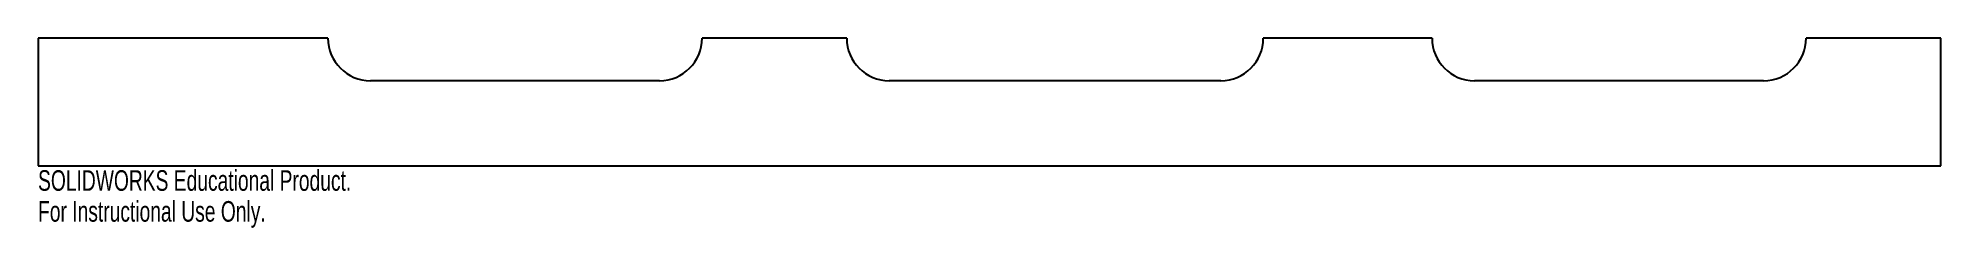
# Model space of a CAD drawing. Header units: millimetres. Extents: x -372 to 76, y 26 to 71.
import ezdxf

# ---------------------------------------------------------------- set-up
doc = ezdxf.new("R2010")
doc.units = ezdxf.units.MM
doc.styles.add('SLDTEXTSTYLE0', font='TXT', dxfattribs={"width": 0.7})

msp = doc.modelspace()

# ---------------------------------------------------------------- linework, layer by layer
at = {"color": 254, "linetype": 'Continuous', "lineweight": 25}
for p, q in [((-303.74, 71.04), (-371.95, 71.04)), ((-371.95, 71.04), (-371.95, 41.04)), ((-181.7, 71.04), (-215.74, 71.04)), ((-44, 71.04), (-83.7, 71.04)), ((75.73, 71.04), (44, 71.04)), ((75.73, 41.04), (75.73, 71.04)), ((-225.74, 61.04), (-293.74, 61.04)), ((-93.7, 61.04), (-171.7, 61.04)), ((34, 61.04), (-34, 61.04)), ((-371.95, 41.04), (75.73, 41.04))]:
    msp.add_line(p, q, dxfattribs=at)
for centre, start, end in [((-293.74, 71.04), 180, 270), ((-225.74, 71.04), 270, 0), ((-171.7, 71.04), 180, 270), ((-93.7, 71.04), 270, 0), ((-34, 71.04), 180, 270), ((34, 71.04), 270, 0)]:
    msp.add_arc(centre, 10, start, end, dxfattribs=at)

# ---------------------------------------------------------------- texts
at = {"color": 141, "linetype": 'Continuous', "char_height": 4.8336, "attachment_point": 1, "style": 'SLDTEXTSTYLE0'}
for s, insert in [('SOLIDWORKS Educational Product.', (-371.95, 40.02)), ('For Instructional Use Only.', (-371.95, 32.77))]:
    msp.add_mtext(s, dxfattribs=dict(at, insert=insert))

doc.saveas('drawing.dxf')
